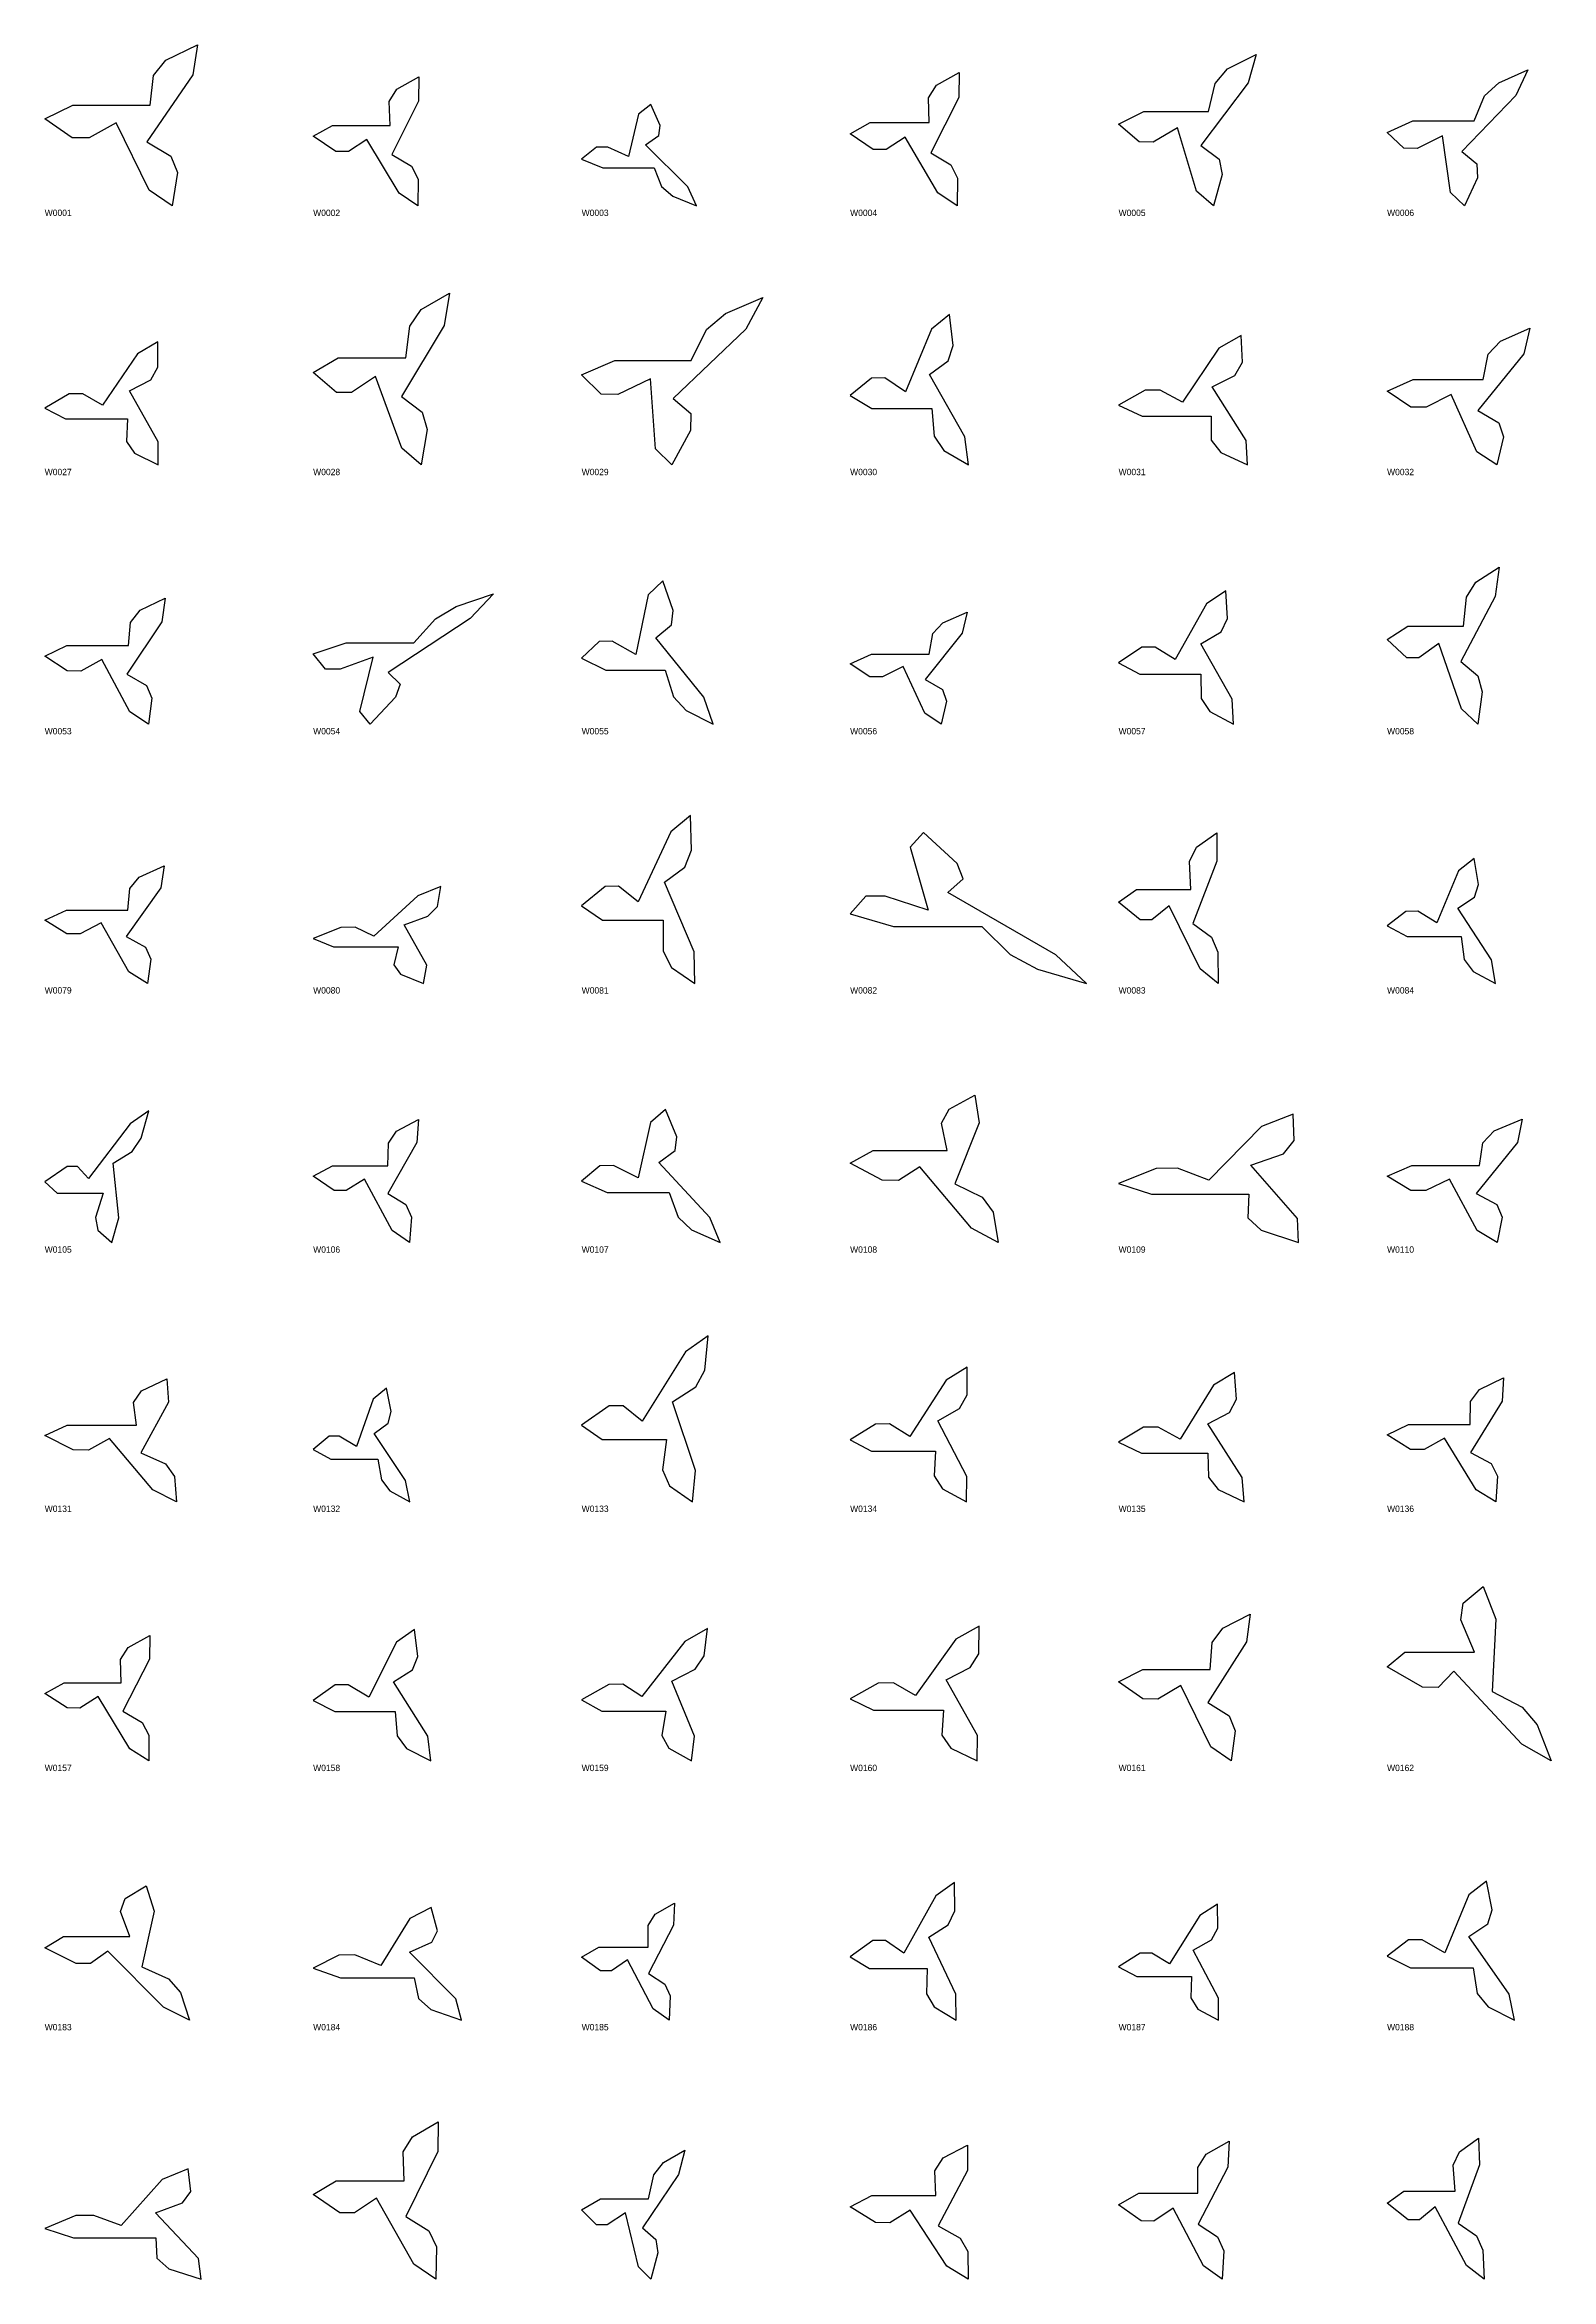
# Model space of a CAD drawing. Header units: millimetres. Extents: x 0 to 2703, y -1633 to 66.
# Drawn here: x 0 to 592, y -814 to 63 of the extents above; entities that cross this region are included whole.
import ezdxf

# ---------------------------------------------------------------- set-up
doc = ezdxf.new("R2010")
doc.units = ezdxf.units.MM

msp = doc.modelspace()

# ---------------------------------------------------------------- linework, layer by layer
at = {"layer": 'RECOVERED_OUTLINES'}
for points in [[(11.03, 39.47), (41.37, 39.47), (42.67, 51.14), (47.6, 57.24), (60.01, 63.27), (58.14, 51.37), (40.14, 25.17), (49.59, 19.48), (52.13, 13.06), (50.08, 0), (41.06, 6.14), (28.03, 32.54), (17.48, 26.66), (10.83, 26.74), (0, 34.11)], [(431.62, 37.09), (456.94, 37.09), (459.57, 48.05), (464.5, 53.78), (475.66, 59.44), (472.52, 48.26), (454.01, 23.65), (461.13, 18.3), (462.4, 12.27), (458.95, 0), (452.24, 5.77), (444.88, 30.57), (435.29, 25.05), (429.75, 25.12), (421.7, 32.05)], [(537.28, 33.33), (561.27, 33.33), (565.43, 43.19), (570.97, 48.34), (582.4, 53.43), (577.73, 43.38), (556.46, 21.26), (562.39, 16.45), (562.68, 11.03), (557.55, 0), (552.07, 5.18), (548.86, 27.48), (538.94, 22.52), (533.7, 22.58), (527.12, 28.81)], [(113.05, 31.58), (135.66, 31.58), (135.32, 40.92), (138.32, 45.8), (146.89, 50.62), (146.83, 41.1), (136.35, 20.14), (144.02, 15.58), (146.63, 10.45), (146.57, 0), (139.16, 4.91), (126.49, 26.03), (119.29, 21.33), (114.32, 21.39), (105.42, 27.29)], [(324.14, 32.69), (347.37, 32.69), (347.09, 42.36), (350.21, 47.41), (359.05, 52.4), (358.92, 42.54), (347.99, 20.85), (355.84, 16.13), (358.48, 10.81), (358.34, 0), (350.77, 5.09), (337.91, 26.95), (330.47, 22.08), (325.37, 22.14), (316.27, 28.25)], [(219.14, 14.97), (239.3, 14.97), (242.26, 7.63), (246.63, 3.79), (255.96, 0), (252.58, 7.49), (235.92, 23.97), (241.18, 27.55), (241.71, 31.59), (238.01, 39.8), (233.12, 35.94), (229.19, 19.33), (221.13, 23.03), (216.72, 22.98), (210.85, 18.34)], [(115.26, -59.68), (141.75, -59.68), (143.33, -47.24), (147.87, -40.73), (158.94, -34.3), (156.85, -47), (140.14, -74.94), (148.17, -81.01), (150.14, -87.86), (147.85, -101.78), (140.22, -95.23), (129.84, -67.08), (120.41, -73.34), (114.6, -73.27), (105.42, -65.4)], [(223.94, -60.76), (253.86, -60.76), (259.94, -48.63), (267.32, -42.29), (282.04, -36.03), (275.3, -48.39), (246.76, -75.62), (253.73, -81.54), (253.59, -88.21), (246.2, -101.78), (239.84, -95.4), (237.85, -67.97), (225.02, -74.07), (218.49, -73.99), (210.85, -66.33)], [(324.81, -79.55), (348.34, -79.55), (349.3, -90.45), (353.1, -96.15), (362.7, -101.78), (361.3, -90.66), (347.44, -66.18), (354.79, -60.86), (356.78, -54.86), (355.24, -42.67), (348.23, -48.4), (338.02, -73.07), (329.86, -67.58), (324.7, -67.65), (316.27, -74.54)], [(431, -82.65), (458.05, -82.65), (458.04, -92.03), (461.83, -96.93), (472.29, -101.78), (471.82, -92.21), (458.39, -71.15), (467.38, -66.58), (470.29, -61.42), (469.77, -50.92), (461.12, -55.85), (446.85, -77.08), (438.03, -72.35), (432.1, -72.41), (421.7, -78.34)], [(537.43, -68.22), (564.85, -68.22), (566.77, -58.3), (571.62, -53.12), (583.22, -47.99), (580.77, -58.11), (562.82, -80.38), (570.99, -85.22), (572.87, -90.68), (570.18, -101.78), (562.43, -96.56), (552.35, -74.12), (542.44, -79.11), (536.44, -79.05), (527.12, -72.78)], [(8.18, -83.6), (32.54, -83.6), (32.11, -92.52), (35.31, -97.17), (44.51, -101.78), (44.51, -92.69), (33.35, -72.67), (41.64, -68.32), (44.49, -63.41), (44.48, -53.43), (36.48, -58.13), (22.7, -78.3), (14.97, -73.81), (9.62, -73.86), (0, -79.5)], [(220.35, -182.4), (243.65, -182.4), (246.89, -192.78), (251.86, -198.2), (262.55, -203.56), (258.82, -192.98), (239.95, -169.68), (246.11, -164.61), (246.82, -158.9), (242.73, -147.29), (236.99, -152.75), (232.07, -176.23), (222.84, -171), (217.74, -171.07), (210.85, -177.63)], [(535.21, -165.06), (557.19, -165.06), (558.34, -153.68), (562.03, -147.73), (571.12, -141.85), (569.55, -153.46), (556.04, -179.01), (562.78, -184.57), (564.5, -190.83), (562.78, -203.56), (556.36, -197.57), (547.4, -171.83), (539.65, -177.56), (534.83, -177.49), (527.12, -170.29)], [(8.69, -172.69), (32.93, -172.69), (33.69, -163.57), (37.5, -158.8), (47.27, -154.09), (46.05, -163.39), (32.27, -183.88), (39.95, -188.33), (42.13, -193.35), (40.79, -203.56), (33.45, -198.76), (22.43, -178.12), (14.14, -182.71), (8.82, -182.66), (0, -176.88)], [(118.44, -171.66), (144.98, -171.66), (153.45, -162.23), (161.59, -157.3), (176.23, -152.43), (167.12, -162.05), (134.91, -183.22), (139.59, -187.82), (137.78, -193.01), (127.78, -203.56), (123.75, -198.6), (128.95, -177.27), (116.03, -182.01), (110.26, -181.95), (105.42, -175.99)], [(430, -183.87), (453.94, -183.87), (454.08, -193.53), (457.52, -198.57), (466.86, -203.56), (466.28, -193.71), (454.04, -172.04), (461.93, -167.32), (464.41, -162.01), (463.78, -151.21), (456.2, -156.29), (443.93, -178.13), (436.05, -173.27), (430.8, -173.33), (421.7, -179.44)], [(324.72, -176.08), (347.29, -176.08), (348.77, -167.96), (352.71, -163.72), (362.21, -159.52), (360.29, -167.81), (345.74, -186.04), (352.51, -190), (354.11, -194.47), (352.01, -203.56), (345.58, -199.29), (337.05, -180.91), (328.95, -185), (324, -184.95), (316.27, -179.81)], [(219.02, -280.55), (242.91, -280.55), (242.8, -292.71), (246.1, -299.06), (255.29, -305.34), (254.97, -292.94), (243.33, -265.64), (251.32, -259.71), (253.94, -253.02), (253.59, -239.41), (245.9, -245.81), (233.08, -273.32), (225.34, -267.2), (220.09, -267.27), (210.85, -274.96)], [(333.33, -283.07), (367.96, -283.07), (379.17, -293.99), (389.88, -299.7), (409.06, -305.34), (397.02, -294.2), (354.65, -269.68), (360.69, -264.34), (358.24, -258.33), (345.02, -246.11), (339.85, -251.86), (346.96, -276.57), (330.02, -271.07), (322.49, -271.14), (316.27, -278.05)], [(428.78, -268.45), (450.01, -268.45), (449.53, -257.55), (452.26, -251.85), (460.22, -246.21), (460.33, -257.34), (450.84, -281.82), (458.13, -287.14), (460.67, -293.14), (460.78, -305.34), (453.75, -299.6), (441.5, -274.93), (434.81, -280.42), (430.15, -280.36), (421.7, -273.46)], [(8.61, -276.56), (32.6, -276.56), (33.39, -268.05), (37.16, -263.6), (46.85, -259.21), (45.62, -267.88), (31.93, -286.99), (39.52, -291.14), (41.66, -295.82), (40.31, -305.34), (33.05, -300.87), (22.2, -281.62), (13.98, -285.9), (8.72, -285.85), (0, -280.46)], [(534.96, -286.92), (556.15, -286.92), (557.35, -295.96), (560.94, -300.68), (569.76, -305.34), (568.16, -296.13), (554.95, -275.85), (561.41, -271.45), (563.02, -266.48), (561.27, -256.37), (555.13, -261.12), (546.66, -281.56), (539.15, -277.01), (534.51, -277.06), (527.12, -282.78)], [(113.38, -291.01), (138.82, -291.01), (137.1, -298.04), (139.77, -301.71), (148.72, -305.34), (150.02, -298.17), (141.22, -282.4), (150.51, -278.97), (154.18, -275.1), (155.6, -267.24), (146.57, -270.93), (129.3, -286.83), (121.87, -283.3), (116.28, -283.34), (105.42, -287.78)], [(325.28, -370.98), (354.39, -370.98), (352.2, -360.3), (355.14, -354.72), (365.27, -349.2), (366.98, -360.09), (357.42, -384.08), (368.16, -389.29), (372.48, -395.17), (374.36, -407.12), (363.9, -401.5), (343.63, -377.33), (335.24, -382.71), (328.84, -382.65), (316.27, -375.89)], [(4.85, -387.68), (22.95, -387.68), (19.95, -397.22), (20.92, -402.2), (26.37, -407.12), (29.11, -397.4), (26.84, -376), (34.31, -371.34), (37.9, -366.1), (40.9, -355.43), (33.54, -360.45), (17.23, -382.01), (12.84, -377.22), (8.85, -377.27), (0, -383.3)], [(113.02, -376.95), (134.77, -376.95), (135.02, -368.03), (138.21, -363.37), (146.75, -358.76), (146.1, -367.86), (134.71, -387.88), (141.81, -392.23), (144, -397.14), (143.29, -407.12), (136.47, -402.43), (125.61, -382.25), (118.38, -386.74), (113.61, -386.69), (105.42, -381.05)], [(220.85, -387.48), (245.22, -387.48), (248.74, -397.11), (254.01, -402.15), (265.25, -407.12), (261.22, -397.3), (241.19, -375.67), (247.56, -370.97), (248.23, -365.67), (243.81, -354.89), (237.87, -359.95), (233.03, -381.75), (223.3, -376.9), (217.98, -376.96), (210.85, -383.05)], [(434.68, -388.16), (472.78, -388.16), (472.5, -397.46), (477.7, -402.32), (492.29, -407.12), (491.9, -397.64), (473.59, -376.77), (486.39, -372.23), (490.63, -367.11), (490.2, -356.71), (477.87, -361.6), (457.16, -382.64), (444.88, -377.96), (436.51, -378.01), (421.7, -383.89)], [(536.87, -376.89), (563.42, -376.89), (564.77, -367.96), (569.2, -363.29), (580.17, -358.67), (578.32, -367.79), (562.08, -387.85), (570.23, -392.21), (572.34, -397.12), (570.3, -407.12), (562.53, -402.42), (551.62, -382.21), (542.28, -386.7), (536.46, -386.65), (527.12, -381)], [(218.85, -484.4), (244.22, -484.4), (242.63, -496.42), (245.36, -502.7), (254.36, -508.9), (255.53, -496.65), (246.47, -469.67), (255.68, -463.8), (259.27, -457.19), (260.55, -443.74), (251.6, -450.07), (234.65, -477.25), (227.18, -471.21), (221.6, -471.28), (210.85, -478.88)], [(324.68, -489.02), (349.77, -489.02), (349.29, -498.77), (352.56, -503.87), (362.01, -508.9), (362.05, -498.96), (350.66, -477.07), (359.23, -472.31), (362.18, -466.95), (362.23, -456.04), (353.96, -461.17), (339.66, -483.23), (331.72, -478.32), (326.21, -478.38), (316.27, -484.54)], [(8.81, -478.83), (36.02, -478.83), (34.83, -469.94), (38.03, -465.29), (47.94, -460.7), (48.67, -469.76), (37.81, -489.72), (47.43, -494.06), (51, -498.96), (51.8, -508.9), (42.47, -504.23), (25.46, -484.11), (17.18, -488.59), (11.2, -488.53), (0, -482.91)], [(112.4, -492.13), (130.85, -492.13), (132.23, -500.35), (135.54, -504.65), (143.39, -508.9), (141.65, -500.51), (129.39, -482.04), (134.85, -478.03), (136.07, -473.5), (134.16, -464.29), (128.99, -468.62), (122.39, -487.24), (115.68, -483.09), (111.64, -483.15), (105.42, -488.35)], [(430.75, -489.83), (456.75, -489.83), (456.99, -499.19), (460.77, -504.07), (470.95, -508.9), (470.24, -499.37), (456.77, -478.37), (465.29, -473.81), (467.94, -468.66), (467.16, -458.2), (458.98, -463.12), (445.84, -484.27), (437.24, -479.57), (431.53, -479.62), (421.7, -485.54)], [(535.53, -478.55), (559.8, -478.55), (559.93, -469.58), (563.41, -464.89), (572.86, -460.26), (572.29, -469.41), (559.93, -489.55), (567.93, -493.93), (570.46, -498.87), (569.84, -508.9), (562.15, -504.18), (549.67, -483.89), (541.69, -488.4), (536.36, -488.35), (527.12, -482.67)], [(534.06, -567.93), (561.45, -567.93), (556.03, -555.3), (557.05, -548.69), (564.85, -542.17), (569.88, -555.05), (568.42, -583.43), (580.17, -589.59), (586.09, -596.55), (591.61, -610.68), (580, -604.04), (553.32, -575.45), (547.12, -581.81), (541.07, -581.73), (527.12, -573.74)], [(7.59, -579.98), (30.07, -579.98), (29.76, -570.9), (32.76, -566.16), (41.29, -561.47), (41.21, -570.73), (30.72, -591.11), (38.34, -595.53), (40.93, -600.53), (40.83, -610.68), (33.48, -605.91), (20.94, -585.38), (13.77, -589.94), (8.83, -589.89), (0, -584.15)], [(113.92, -591.26), (137.6, -591.26), (138.36, -600.79), (142.08, -605.76), (151.64, -610.68), (150.44, -600.97), (136.95, -579.58), (144.44, -574.94), (146.56, -569.69), (145.25, -559.04), (138.08, -564.05), (127.34, -585.6), (119.23, -580.8), (114.04, -580.86), (105.42, -586.89)], [(218.77, -591.12), (243.95, -591.12), (242.35, -600.72), (245.04, -605.73), (253.95, -610.68), (255.14, -600.9), (246.22, -579.36), (255.37, -574.68), (258.95, -569.4), (260.25, -558.67), (251.36, -563.72), (234.47, -585.42), (227.07, -580.59), (221.53, -580.65), (210.85, -586.72)], [(325.44, -590.76), (352.92, -590.76), (352.28, -600.53), (355.81, -605.64), (366.11, -610.68), (366.27, -600.72), (354.02, -578.78), (363.46, -574.01), (366.76, -568.64), (366.92, -557.7), (357.81, -562.84), (341.91, -584.95), (333.26, -580.03), (327.23, -580.09), (316.27, -586.27)], [(431.19, -574.75), (457.59, -574.75), (458.5, -564.13), (462.68, -558.58), (473.36, -553.09), (471.96, -563.92), (456.79, -587.77), (465.12, -592.95), (467.45, -598.8), (465.91, -610.68), (457.95, -605.1), (446.11, -581.06), (437.05, -586.41), (431.26, -586.35), (421.7, -579.63)], [(536.32, -691.96), (560.93, -691.96), (562.52, -702.01), (566.8, -707.27), (577.14, -712.47), (575.08, -702.21), (559.28, -679.63), (566.69, -674.72), (568.45, -669.19), (566.19, -657.94), (559.16, -663.23), (549.79, -685.98), (540.96, -680.92), (535.57, -680.98), (527.12, -687.34)], [(7.32, -679.57), (33.41, -679.57), (29.8, -669.84), (31.58, -664.76), (39.81, -659.74), (43.02, -669.66), (38.15, -691.49), (48.57, -696.23), (53.36, -701.58), (56.88, -712.47), (46.65, -707.35), (24.75, -685.35), (18.05, -690.24), (12.3, -690.18), (0, -684.03)], [(217.55, -683.8), (236.97, -683.8), (237.02, -675.33), (239.78, -670.9), (247.32, -666.52), (246.91, -675.16), (237.13, -694.19), (243.55, -698.32), (245.6, -702.98), (245.15, -712.47), (238.98, -708.01), (228.89, -688.84), (222.53, -693.1), (218.27, -693.05), (210.85, -687.69)], [(323.92, -692.13), (346.52, -692.13), (346.24, -702.1), (349.27, -707.31), (357.87, -712.47), (357.75, -702.29), (347.14, -679.9), (354.79, -675.04), (357.37, -669.55), (357.24, -658.39), (349.87, -663.64), (337.33, -686.2), (330.1, -681.18), (325.13, -681.24), (316.27, -687.55)], [(116.14, -695.83), (145.03, -695.83), (146.72, -703.99), (151.66, -708.25), (163.71, -712.47), (161.47, -704.15), (143.3, -685.84), (152.07, -681.86), (154.24, -677.37), (151.78, -668.24), (143.43, -672.53), (132.05, -690.98), (121.78, -686.88), (115.45, -686.93), (105.42, -692.09)], [(428.92, -695.33), (450.31, -695.33), (450.02, -703.74), (452.86, -708.13), (460.98, -712.47), (460.9, -703.9), (450.93, -685.04), (458.19, -680.94), (460.65, -676.31), (460.56, -666.91), (453.57, -671.33), (441.63, -690.34), (434.8, -686.11), (430.1, -686.16), (421.7, -691.48)], [(114.46, -775.63), (141.11, -775.63), (140.81, -764.22), (144.4, -758.26), (154.55, -752.36), (154.38, -764), (141.79, -789.63), (150.79, -795.19), (153.81, -801.48), (153.62, -814.25), (144.95, -808.24), (130.24, -782.42), (121.7, -788.17), (115.85, -788.1), (105.42, -780.88)], [(324.74, -781.38), (349.99, -781.38), (349.5, -771.66), (352.79, -766.58), (362.31, -761.57), (362.36, -771.47), (350.9, -793.29), (359.53, -798.03), (362.51, -803.37), (362.56, -814.25), (354.23, -809.13), (339.82, -787.15), (331.83, -792.04), (326.28, -791.98), (316.27, -785.84)], [(429.68, -780.38), (452.76, -780.38), (452.85, -770.37), (456.14, -765.14), (465.12, -759.96), (464.61, -770.17), (452.92, -792.65), (460.55, -797.54), (462.97, -803.04), (462.41, -814.25), (455.08, -808.98), (443.14, -786.33), (435.57, -791.37), (430.5, -791.31), (421.7, -784.98)], [(533.71, -779.69), (553.9, -779.69), (553.13, -769.48), (555.56, -764.14), (562.97, -758.87), (563.4, -769.28), (555.09, -792.21), (562.18, -797.2), (564.77, -802.82), (565.23, -814.25), (558.37, -808.87), (546, -785.77), (539.8, -790.91), (535.36, -790.84), (527.12, -784.39)], [(11.29, -797.93), (43.61, -797.93), (43.99, -805.93), (48.72, -810.11), (61.42, -814.25), (60.46, -806.09), (43.54, -788.13), (54.09, -784.22), (57.35, -779.82), (56.29, -770.87), (46.16, -775.08), (30, -793.18), (19.27, -789.15), (12.18, -789.2), (0, -794.26)], [(218.29, -782.62), (237.09, -782.62), (239.21, -773.27), (242.95, -768.38), (251.32, -763.55), (248.82, -773.09), (234.73, -794.08), (239.95, -798.64), (240.8, -803.79), (238.07, -814.25), (233.17, -809.33), (228.05, -788.18), (220.85, -792.88), (216.74, -792.83), (210.85, -786.91)]]:
    msp.add_lwpolyline(points, close=True, dxfattribs=at)

# ---------------------------------------------------------------- texts
at = {"layer": 'NEW_CATALOGUE_LABELS'}
for s, p in [('W0001', (0, -4)), ('W0002', (105.42, -4)), ('W0003', (210.85, -4)), ('W0004', (316.27, -4)), ('W0005', (421.7, -4)), ('W0006', (527.12, -4)), ('W0027', (0, -105.78)), ('W0028', (105.42, -105.78)), ('W0029', (210.85, -105.78)), ('W0030', (316.27, -105.78)), ('W0031', (421.7, -105.78)), ('W0032', (527.12, -105.78)), ('W0053', (0, -207.56)), ('W0054', (105.42, -207.56)), ('W0055', (210.85, -207.56)), ('W0056', (316.27, -207.56)), ('W0057', (421.7, -207.56)), ('W0058', (527.12, -207.56)), ('W0079', (0, -309.34)), ('W0080', (105.42, -309.34)), ('W0081', (210.85, -309.34)), ('W0082', (316.27, -309.34)), ('W0083', (421.7, -309.34)), ('W0084', (527.12, -309.34)), ('W0105', (0, -411.12)), ('W0106', (105.42, -411.12)), ('W0107', (210.85, -411.12)), ('W0108', (316.27, -411.12)), ('W0109', (421.7, -411.12)), ('W0110', (527.12, -411.12)), ('W0131', (0, -512.9)), ('W0132', (105.42, -512.9)), ('W0133', (210.85, -512.9)), ('W0134', (316.27, -512.9)), ('W0135', (421.7, -512.9)), ('W0136', (527.12, -512.9)), ('W0157', (0, -614.68)), ('W0158', (105.42, -614.68)), ('W0159', (210.85, -614.68)), ('W0160', (316.27, -614.68)), ('W0161', (421.7, -614.68)), ('W0162', (527.12, -614.68)), ('W0183', (0, -716.47)), ('W0184', (105.42, -716.47)), ('W0185', (210.85, -716.47)), ('W0186', (316.27, -716.47)), ('W0187', (421.7, -716.47)), ('W0188', (527.12, -716.47))]:
    msp.add_text(s, height=2.5, dxfattribs=at).set_placement(p)

doc.saveas('drawing.dxf')
